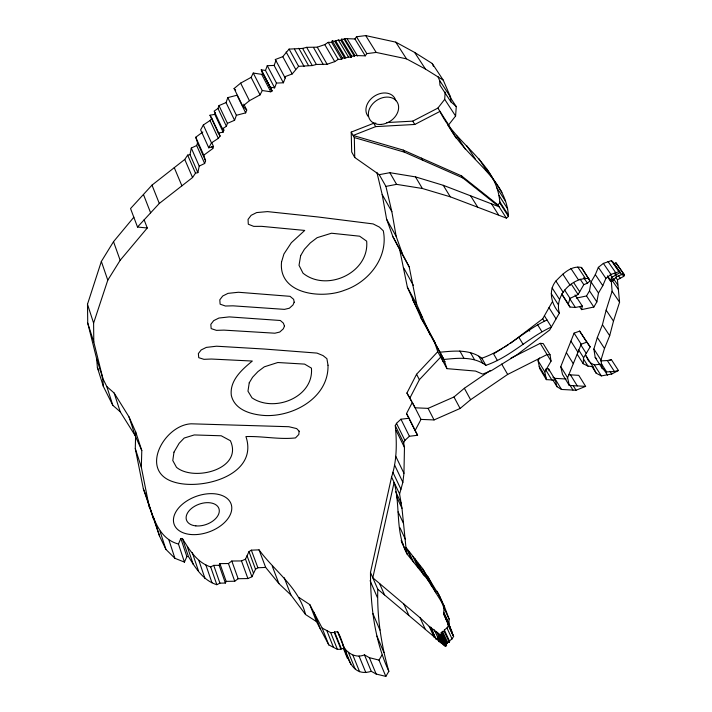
<?xml version="1.0" encoding="UTF-8"?>
<svg xmlns="http://www.w3.org/2000/svg" width="712" height="712" viewBox="0 0 712 712"><rect width="100%" height="100%" fill="white"/><g stroke="black" fill="none" stroke-linecap="round" stroke-linejoin="round"><path stroke-width="1.07" d="M342.748 645.25C346.584 653.153 355.867 658.6 364.464 654.88L371.246 671.3L376.167 674.042L385.833 676.4L388.85 671.336C374.663 640.604 370.454 605.974 370.48 572.448L391.564 477.031C397.011 460.584 396.931 442.677 395.285 425.66L396.495 423.32L400.954 419.217L409.062 418.247L417.588 435.272L409.409 436.278L404.897 440.399L403.66 442.748L404.469 447.465L403.944 473.293L402.867 482.309L399.592 494.012L401.986 508.279L406.41 551.987L407.237 554.274L427.716 579.71L444.35 606.384L449.121 619.075L448.88 625.047L453.633 636.377L452.049 638.922L449.432 640.898L449.272 642.286L447.599 642.357L446.967 643.372L446.255 643.666L441.218 632.71L442.553 631.402L444.208 631.339L444.368 629.942L446.967 627.975L448.533 625.421L443.745 614.029L443.959 608.039L439.153 595.285L422.474 568.461L405.956 547.377L411.216 558.76M371.246 671.3C346.806 679.026 346.219 645.197 337.666 631.82L334.587 631.927L341.306 648.659L340.986 649.219L337.39 649.371L328.784 644.894L316.502 621.629L305.528 614.509C298.88 587.382 274.698 571.344 259.043 549.86L251.336 550.171L248.986 551.631L245.471 559.143L241.484 560.931L231.8 561.029L228.436 563.53L219.91 563.628L226.158 581.375L225.375 583.057L219.919 583.155L216.831 584.703L210.672 566.912C197.188 562.711 189.374 549.913 182.397 538.495L180.812 538.495L186.856 556.57L184.453 562.115L174.912 558.306L165.905 549.388L159.595 536.189L143.361 488.886L135.289 448.605L135.698 431.979L129.005 416.885L114.16 393.042L106.818 386.554L102.11 377.093M149.298 507.309L141.314 467.143L141.795 450.536L135.698 431.979M388.85 671.336C381.214 644.734 376.959 616.912 377.778 589.224L370.48 572.448M386.705 122.562L412.729 121.147L437.871 108.108L444.697 99.342L445.178 92.026M375.865 123.149L373.693 123.265L351.212 132.094L351.692 151.994L354.754 157.486L379.256 174.671L385.913 186.384L396.575 184.364L422.367 188.484L450.287 196.815L506.366 218.103L508.457 216.448C506.454 176.594 464.153 158.082 448.631 124.858L455.591 116.029L456.276 106.595L449.583 96.414M600.706 360.886L607.354 360.548L611.332 359.569L618.434 370.498L611.715 374.031L601.337 375.9L596.184 373.195L592.9 366.618L588.005 366.128L583.155 363.681L583.609 357.744L590.168 346.886L579.63 331.098L574.112 333.136L560.771 366.644L562.498 374.37L569.288 385.459L585.629 386.367L578.758 375.34L568.461 374.726M376.897 172.357L382.175 194.501L386.607 219.18L392.917 236.722L399.708 249.725L407.38 287.239L421.032 318.033L426.257 326.318L434.694 342.49L437.764 351.692L446.949 368.647L475.536 371.068L482.709 374.12L491.422 370.614L516.939 354.807L549.691 329.994L559.374 313.066C551.435 304.505 547.884 290.763 555.894 281.044C562.649 274.147 570.81 265.318 581.464 267.454L589.999 280.875L587.436 283.207L583.804 284.64L578.108 294.519L570.054 298.39L568.283 304.006L569.912 307.014L575.421 307.486L582.291 306.026L575.029 294.919M559.374 313.066C554.096 295.836 572.039 277.244 588.904 278.543M576.373 298.097L586.519 295.961L589.491 290.861L591.076 281.97L595.321 274.645L598.365 267.338L603.376 263.395L611.323 260.672L612.587 261.509L620.223 272.491L612.106 277.173L610.389 280.083L610.7 281.516L613.192 280.359L616.672 276.594L623.596 273.8L624.513 275.046L623.721 276.381L617.438 279.798L619.573 302.208L613.486 321.121L609.686 335.699L604.497 348.471L600.955 360.023L602.236 368.451L606.633 371.904L614.429 371.486L618.434 370.498M579.773 306.854L581.579 309.631L593.835 307.032L596.852 301.915L598.489 293.024L602.797 285.681L605.894 278.365L610.949 274.414L618.951 271.655L620.223 272.491M581.579 309.631L582.291 306.026M189.997 154.611L187.656 155.118L184.764 159.435L151.994 185.129L130.545 208.554L137.514 227.03L159.301 203.445L192.56 177.519L195.506 173.176L197.874 172.651L189.997 154.611L191.297 148.069L196.654 145.506L197.562 142.916L195.747 137.238L202.849 131.978M197.874 172.651L199.218 166.092L191.297 148.069M602.236 368.451L595.196 357.469L593.879 349.022L597.341 337.479L602.441 324.708L606.143 310.138L612.106 291.226L611.27 280.911M141.795 450.536L135.102 435.504L120.212 411.758L112.816 405.324L103.365 386.447L102.661 377.654L96.663 358.83L87.745 323.141L87.487 304.264L101.353 261.438L113.519 241.671L133.874 217.178M102.661 377.654L93.788 342L93.601 323.115L107.779 280.163L120.159 260.298L147.268 228L144.118 219.812M214.793 114.356L209.987 115.228L218.281 133.055L223.132 132.156L214.793 114.356L215.514 112.309M217.97 108.473L218.993 105.599L226.042 102.573L227.822 97.606L236.989 95.239L245.685 112.87L236.393 115.291L234.577 120.275L227.431 123.354L226.38 126.246L222.5 128.916L214.152 111.117L217.97 108.473L226.38 126.246M199.218 166.092L204.647 163.493L205.581 160.885L203.766 155.207L195.747 137.238M203.766 155.207L212.781 148.568L213.52 146.512L211.704 142.542M223.132 132.156L223.88 130.1L222.954 128.124M245.685 112.87L246.726 110.057L243.815 104.183M265.496 70.47L261.233 69.794L270.329 87.229L274.636 87.879L265.496 70.47L267.267 65.682L274.111 65.442L283.385 82.797L276.461 83.064L267.267 65.682M274.111 65.442L275.882 60.707L275.322 59.505L282.78 56.666L289.081 49.11L302.6 48.407L306.649 47.33L317.258 47.17L324.779 44.598L328.223 42.337L331.659 42.346L341.707 59.354L338.236 59.354L334.738 61.633L327.12 64.258L316.386 64.463L312.283 65.566L298.613 66.332L292.196 73.941L284.631 76.834L285.2 78.035L283.385 82.797M274.636 87.879L276.461 83.064M331.659 42.346L332.246 40.869L334.693 41.296L344.786 58.277L348.488 56.978L351.123 57.414L351.639 56.141L341.466 39.196L344.154 39.204L344.706 38.59L354.932 38.964L356.472 36.757L365.728 35.6L395.747 42.133L414.615 52.421L432.246 63.51L443.247 80.144L450.58 97.144L450.883 101.825L456.276 106.595M351.123 57.414L340.959 40.459L341.466 39.196M341.707 59.354L342.303 57.868L332.246 40.869M569.288 385.459L567.597 377.752L581.179 344.225L586.732 342.169L590.168 346.886M184.453 562.115L178.454 544.048L180.812 538.495M225.375 583.057L219.145 565.31L219.91 563.628M226.158 581.375L234.746 581.223L238.146 578.714L247.91 578.553L251.932 576.747L255.519 569.235L257.895 567.767L265.665 567.419L278.899 583.582L290.897 594.983L305.528 614.509M246.726 110.057L242.783 106.168L234.088 88.546L240.638 83.126L251.105 77.377L253.267 73.051L261.678 74.359L263.022 73.505L261.233 69.794M242.783 106.168L249.431 100.704L260.058 94.874L262.265 90.522L253.267 73.051M490.354 370.471L464.358 388.271L453.962 396.993L428.09 408.368L415.096 407.798L406.917 393.033L416.565 374.263L437.764 351.692M409.676 398.462L419.386 379.683L440.683 357.086M415.069 430.609L406.534 413.565L412.346 402.378L420.997 419.404L415.069 430.609L417.588 435.272M340.986 649.219L334.275 632.496L334.587 631.927M209.987 115.228L211.82 118.254L210.049 120.524L203.329 124.992L200.633 129.878L208.75 147.802L213.52 146.512M208.75 147.802L211.491 142.881L218.317 138.368L220.115 136.09L211.82 118.254M510.246 343.495L542.713 318.789L552.263 301.879M585.629 386.367L576.035 390.238L561.501 389.455L556.926 386.669L555.404 380.146L546.344 379.63L539.634 368.442L538.067 360.646L539.607 357.967M546.344 379.63L544.813 371.842L551.052 361.118L550.038 354.745L543.176 343.549L540.248 343.344L510.896 358.163M385.833 676.4L379.007 660.104L381.961 655.031M407.237 554.274C394.955 532.505 400.678 505.974 394.119 482.433L372.803 577.788L420.08 617.758L429.211 626.409L431.018 627.406L430.769 627.815L434.453 630.138L439.482 641.138L439.135 641.699L441.654 642.713L441.324 643.256L443.62 644.333L443.327 644.796L445.49 646.434L446.664 645.214L445.801 645.25L440.772 634.294L441.76 632.683L441.218 632.71M434.453 630.138L434.115 630.698L436.625 631.731L441.654 642.713M436.625 631.731L436.305 632.274L438.592 633.36L443.62 644.333M440.132 637.818L438.592 633.36M439.482 641.138L435.788 638.842L431.018 627.406M445.801 645.25L446.798 643.648L441.76 632.683M344.706 38.59L354.914 55.518L365.256 55.848L366.822 53.623L376.194 52.43L406.499 58.847L425.5 69.091L443.247 80.144M351.639 56.141L354.353 56.141L354.914 55.518M334.693 41.296L338.351 40.014L340.959 40.459M420.997 419.404L434.053 419.929L460.112 408.466L470.596 399.717L507.665 374.432L547.092 354.54L550.038 354.745M497.786 204.727L499.851 203.08C497.652 163.27 455.564 144.625 439.98 111.401L414.785 124.466L375.669 126.62L353.125 135.476L403.197 150.09L461.545 175.882L497.786 204.727L506.366 218.103M438.307 633.822L440.47 635.478L441.244 634.882L446.273 645.837M445.089 361.554L443.033 361.42L439.98 352.235C454.051 350.847 469.787 349.076 481.828 358.189C506.018 350.037 524.112 330.528 547.038 319.991M434.694 342.49L443.905 359.471C458.003 358.065 473.774 356.223 485.878 365.318C510.166 357.121 528.384 337.577 551.408 326.995L544.404 315.781M262.265 90.522L270.765 91.803L272.118 90.94L263.022 73.505M494.315 353.392L502.743 348.15M504.621 346.984L508.368 344.661M609.428 360.575L611.332 359.569M210.672 566.912L213.734 565.373L219.145 565.31M624.513 275.046L615.951 262.835L613.904 263.654L621.54 274.636M379.256 174.671L389.838 172.687L415.479 176.887L443.256 185.307L499.085 206.756L462.827 177.929L404.434 152.163L354.309 137.576L351.212 132.094M590.061 362.648L594.342 364.918L600.483 364.224M446.255 643.666L446.798 643.648M341.306 648.659L344.403 648.525L345.952 651.409M298.871 597.395L309.8 604.613L322.127 628.064L330.706 632.621L334.275 632.496M186.856 556.57L188.449 556.553C195.444 567.927 203.338 580.645 216.831 584.703M552.93 377.218L554.755 378.339L566.156 379.007M545.971 368.834L548.649 368.994L555.404 380.146M137.514 227.03L147.268 228M342.303 57.868L344.786 58.277M364.464 654.88L369.377 657.674L379.007 660.104M143.361 488.886C151.807 508.208 154.335 537.56 178.454 544.048M377.778 589.224L436.038 638.433M595.196 357.469L596.665 358.625M222.5 128.916L223.88 130.1M234.088 88.546L235.654 90.104M401.977 542.873L403.303 544.377M615.951 262.835L623.596 273.8M621.959 273.853L623.721 276.381M611.323 260.672L618.951 271.655M618.497 275.74L620.25 278.267M608.012 261.544L615.622 272.545M615.186 272.634L616.361 274.325M614.919 274.058L616.672 276.594M615.693 277.262L617.438 279.798M603.376 263.395L610.949 274.414M613.343 278.508L617.749 284.925M610.353 274.636L612.106 277.173M611.305 277.6L613.192 280.359M611.724 279.763L618.63 289.828M607.487 275.847L610.389 280.083M607.558 276.932L610.7 281.516M598.365 267.338L605.894 278.365M612.106 291.226L619.573 302.208M595.321 274.645L602.797 285.681M591.076 281.97L598.489 293.024M589.999 280.875L581.464 267.454M577.824 267.089L585.246 278.187M606.143 310.138L613.486 321.121M583.733 277.653L587.436 283.207M262.078 72.099L272.118 90.94M589.491 290.861L596.852 301.915M580.111 279.086L583.804 284.64M570.882 268.451L578.26 279.585M586.519 295.961L593.835 307.032M602.441 324.708L609.686 335.699M573.587 282.495L579.693 291.76M437.88 76.496L439.615 80.492L450.58 97.144M571.407 284.319L578.108 294.519M450.883 101.825L439.945 85.146L439.615 80.492M562.854 274.165L570.161 285.316M414.615 52.421L425.5 69.091M444.697 99.342L455.591 116.029M597.341 337.479L604.497 348.471M486.341 168.433L501.942 192.32M564.625 290.024L570.054 298.39M478.838 158.651L487.533 172.046M570.001 299.138L575.421 307.486M496.834 187.79L505.493 201.149M555.894 281.044L563.13 292.223M607.354 360.548L614.429 371.486M499.076 195.569L507.709 208.936M466.618 145.56L475.296 158.981M561.679 293.78L568.283 304.006M569.912 307.014L561.902 294.359M609.953 371.29L611.715 374.031M499.708 201.647L508.315 215.006M456.917 136.099L465.568 149.547M593.879 349.022L600.955 360.023M499.851 203.08L508.457 216.448M395.747 42.133L406.499 58.847M437.871 108.108L448.631 124.858M601.355 363.681L606.633 371.904M447.59 124.796L456.232 138.253M552.085 287.835L559.267 299.031M579.63 331.098L586.732 342.169M603.411 368.789L607.514 375.188M551.275 293.691L558.431 304.887M574.112 333.136L581.179 344.225M594.342 364.918L601.337 375.9M491.253 203.418L498.489 214.784M580.44 344.323L586.314 353.535M592.9 366.618L585.896 355.6L588.726 361.251M592.117 366.778L596.184 373.195M578.349 349.441L583.609 357.744M583.351 358.768L588.005 366.128M421.032 318.033L443.905 359.471L446.949 368.647M570.926 341.128L577.939 352.226M548.988 307.673L556.054 318.869M577.343 354.46L583.155 363.681M461.545 175.882L462.827 177.929M470.463 195.569L477.61 207.005M566.369 352.591L573.293 363.69M542.713 318.789L544.279 321.308M365.728 35.6L376.194 52.43M570.446 374.85L577.281 385.904M412.729 121.147L414.785 124.466M537.516 324.574L541.85 331.596M573.204 385.628L576.035 390.238M560.771 366.644L567.597 377.752M356.472 36.757L366.822 53.623M569.556 384.533L572.955 390.069M354.932 38.964L365.256 55.848M540.248 343.344L551.052 361.118M443.256 185.307L450.287 196.815M528.731 329.425L529.755 331.116M421.397 158.135L422.643 160.2M554.755 378.339L561.501 389.455M347.251 39.026L357.486 55.954M553.002 380.172L556.926 386.669M218.281 133.055L220.115 136.09M545.632 369.706L551.818 379.941M538.067 360.646L544.813 371.842M344.154 39.204L354.353 56.141M539.198 366.297L545.926 377.485M518.968 337.461L523.195 344.519M338.351 40.014L348.488 56.978M403.197 150.09L404.434 152.163M335.486 40.557L345.587 57.539M415.479 176.887L422.367 188.484M328.223 42.337L338.236 59.354M373.693 123.265L375.669 126.62M324.779 44.598L334.738 61.633M406.917 393.033L411.803 401.443M501.666 364.046L507.665 374.432M389.838 172.687L396.575 184.364M317.258 47.17L327.12 64.258M493.372 353.535L497.474 360.637M313.502 47.499L323.31 64.605M306.649 47.33L316.386 64.463M481.828 358.189L485.878 365.318M478.829 356.249L482.878 363.387M302.6 48.407L312.283 65.566M382.175 194.501L391.849 211.695L396.175 236.393L402.44 253.917L409.204 266.902L416.716 304.389L430.288 335.103M470.418 352.467L474.45 359.631M298.809 48.274L308.456 65.451M294.483 49.19L304.068 66.385M386.607 219.18L396.175 236.393M459.845 350.936L463.841 358.118M289.081 49.11L298.613 66.332M392.917 236.722L402.44 253.917M399.708 249.725L409.204 266.902M286.144 52.003L295.622 69.242M403.9 268.237L413.325 285.396M464.358 388.271L470.596 399.717M282.78 56.666L292.196 73.941M407.38 287.239L416.716 304.389M412.773 300.081L422.074 317.205M426.257 326.318L435.504 343.353M406.534 413.565L409.062 418.247M275.322 59.505L285.2 78.035M453.962 396.993L460.112 408.466M261.678 74.359L270.765 91.803M416.565 374.263L419.386 379.683M428.09 408.368L434.053 419.929M251.105 77.377L260.058 94.874M240.638 83.126L249.431 100.704M96.663 358.83L97.393 367.623L98.808 370.462M400.954 419.217L409.409 436.278M396.495 423.32L404.897 440.399M395.285 425.66L403.66 442.748M396.112 430.404L404.469 447.465M227.822 97.606L236.393 115.291M226.042 102.573L234.577 120.275M395.747 456.276L403.944 473.293M394.742 465.319L402.867 482.309M218.993 105.599L227.431 123.354M392.855 472.261L400.927 489.242M391.564 477.031L399.592 494.012M395.694 491.681L401.141 503.233M396.557 496.745L401.986 508.279M439.153 595.285L444.35 606.384M437.123 591.236L442.33 602.352M443.959 608.039L449.121 619.075M398.097 511.866L403.464 523.365M429.959 580.244L435.842 592.704M428.072 576.631L433.297 587.836M426.461 574.94L431.695 586.154M443.807 612.347L448.952 623.365M445.062 616.209L450.189 627.21M423.604 570.419L428.847 581.659M445.899 618.301L451.657 630.885M422.474 568.461L427.716 579.71M443.745 614.029L452.512 633.013M448.533 625.421L453.633 636.377M447.812 624.308L452.912 635.273M419.083 564.572L424.334 575.857M417.98 563.192L423.231 574.477M414.731 558.422L419.982 569.733M446.967 627.975L452.049 638.922M400.019 527.779L405.333 539.233M412.933 556.526L418.184 567.856M210.049 120.524L218.317 138.368M408.439 551.026L413.69 562.391M444.368 629.942L449.717 641.565M444.208 631.339L449.272 642.286M401.15 540.577L406.41 551.987M442.553 631.402L447.599 642.357M441.93 632.416L446.967 643.372M441.378 632.434L446.415 643.399M440.47 635.478L445.49 646.434M441.048 639.812L443.327 644.796M438.129 636.261L441.324 643.256M203.329 124.992L211.491 142.881M437.31 637.703L439.135 641.699M211.873 146.574L212.781 148.568M431.223 628.821L435.788 638.842M429.211 626.409L434.231 637.445M420.08 617.758L425.091 628.856M403.82 604.016L408.83 615.239M197.562 142.916L205.581 160.885M196.654 145.506L204.647 163.493M379.549 583.493L384.533 594.885M432.246 63.51L433.546 66.51M187.656 155.118L195.506 173.176M370.098 580.689L377.351 597.439M184.764 159.435L192.56 177.519M372.865 613.53L379.941 630.111M376.959 636.101L383.919 652.539M174.271 167.667L181.907 185.823M369.377 657.674L376.167 674.042M359.079 656.117L365.817 672.564M352.912 655.263L359.613 671.754M348.399 652.317L355.083 668.853M344.27 647.884L350.954 664.474M337.666 631.82L344.403 648.525M343.469 648.596L347.412 658.386M151.994 185.129L159.301 203.445M330.706 632.621L337.39 649.371M326.79 630.538L333.465 647.333M322.127 628.064L328.784 644.894M313.698 612.017L320.382 628.981M309.8 604.613L316.502 621.629M143.45 194.465L150.624 212.844M284.23 577.69L290.897 594.983M272.26 566.165L278.899 583.582M259.043 549.86L265.665 567.419M251.336 550.171L257.895 567.767M248.986 551.631L255.519 569.235M247.046 555.769L253.543 573.374M245.471 559.143L251.932 576.747M270.329 87.229L271.174 89.534M241.484 560.931L247.91 578.553M231.8 561.029L238.146 578.714M228.436 563.53L234.746 581.223M113.519 241.671L120.159 260.298M213.734 565.373L219.919 583.155M205.857 564.928L211.98 582.754M101.353 261.438L107.779 280.163M198.951 560.727L205.038 578.616M192.311 552.69L198.381 570.65M187.247 546.549L193.299 564.554M182.397 538.495L188.449 556.553M129.005 416.885L135.102 435.504M168.975 540.168L174.912 558.306M135.289 448.605L141.314 467.143M87.487 304.264L93.601 323.115M160.004 531.17L165.905 549.388M114.16 393.042L120.212 411.758M153.703 517.9L159.595 536.189M147.731 501.159L153.65 519.529M87.745 323.141L93.788 342M106.818 386.554L112.816 405.324M97.393 367.623L103.365 386.447M548.649 368.994L549.094 370.863M385.913 186.384L391.849 211.695M339.215 634.721L339.642 636.724M354.309 137.576L354.754 157.486M368.309 116.599A16.171 12.407 -33.9 0 1 375.304 95.595A16.171 12.407 -33.9 0 1 395.801 100.73M281.534 262.034C278.223 294.376 321.886 299.254 344.421 290.273C368.754 282.21 388.645 257.237 383.305 230.822L379.38 227.084L373.106 223.915L317.899 216.964L267.49 211.606L256.658 212.568L251.14 215.327L248.061 219.412L248.292 224.218L253.739 226.371L261.624 226.345L304.736 230.43L291.35 242.712L283.919 253.997L281.534 262.034M328.01 365.22C328.819 397.323 293.878 416.823 265.06 415.523C251.808 414.731 234.666 410.281 231.302 395.311C229.522 380.519 241.991 369.501 252.333 361.046L211.393 359.035L203.935 359.329L198.728 357.673L198.372 353.561L201.167 349.957L206.311 347.403L216.519 346.21L264.383 349.04L316.982 353.09L323.043 355.591L326.897 358.67L328.01 365.22M299.129 431.187L298.817 434.471L295.489 437.916C279.193 439.722 262.425 436.02 245.925 436.572C258.99 475.304 201.558 490.719 174.084 482.077C138.35 471.478 164.134 424.895 191.243 423.809L288.876 426.719L296.682 428.597L299.129 431.187M173.986 452.138L172.785 460.531L176.478 467.303C193.913 481.882 243.397 469.199 230.377 440.719L221.227 435.78L194.251 434.943L184.194 438.04L179.13 443.309L173.986 452.138M249.236 382.807L247.972 391.191L251.986 397.83C274.067 412.96 313.992 397.323 311.429 368.131L304.594 364.108L277.787 362.515L264.303 366.831L257.966 371.584L252.6 377.227L249.236 382.807M300.669 255.599L299.022 265.291L303.009 273.168C326.657 292.498 369.564 272.749 366.662 241.163L359.64 236.197L331.498 233.225L317.134 237.675L310.281 242.925L304.416 249.262L300.669 255.599M294.181 302.2L292.988 304.958L289.375 308.216L284.462 309.373L233.038 305.831L225.419 306.018L220.115 304.166L219.812 299.797L222.722 296.005L228.009 293.362L238.467 292.258L290.042 296.325L293.647 299.343L294.181 302.2M284.462 326.158L283.296 328.855L279.736 332.05L274.885 333.207L223.951 330.119L216.412 330.359L211.153 328.597L210.832 324.352L213.689 320.64L218.913 318.042L229.246 316.893L280.332 320.489L283.403 323.168L284.462 326.158M381.303 124.413A16.216 12.407 -33.8 0 0 397.563 102.777A16.216 12.407 -33.8 0 0 371.611 105.154A16.216 12.407 -33.8 0 0 381.303 124.413M190.407 534.472A30.242 18.895 -19.7 0 0 231.667 506.303A30.242 18.895 -19.7 0 0 185.752 501.666A30.242 18.895 -19.7 0 0 190.407 534.472M195.871 525.883A17.195 10.742 -19.7 0 0 219.225 509.783A17.195 10.742 -19.7 0 0 193.041 507.273A17.195 10.742 -19.7 0 0 195.871 525.883"/></g></svg>
